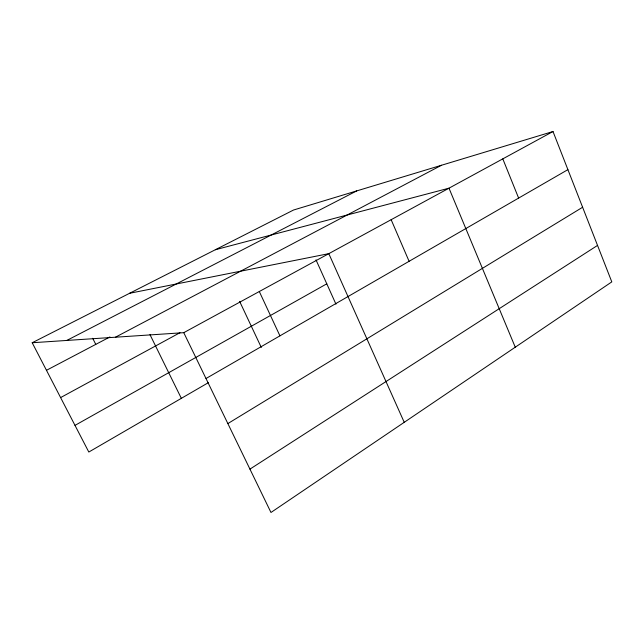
<?xml version="1.0" encoding="UTF-8"?>
<svg xmlns="http://www.w3.org/2000/svg" width="644" height="644" viewBox="0 0 644 644"><rect width="100%" height="100%" fill="white"/><g stroke="black" fill="none" stroke-linecap="round" stroke-linejoin="round"><path stroke-width="0.97" d="M249.944 469.122L597.535 245.412M227.855 423.583L582.619 207.255M208.31 382.697L88.808 452.04L32.2 342.745L293.551 210.016L553.003 131.521L611.8 281.887L270.971 512.479L183.765 332.674L32.2 342.745M206 378.519L567.903 169.646M75.002 425.378L326.79 283.819M60.608 397.589L180.014 332.674M183.765 332.674L553.003 131.521M115.429 337.214L441.462 165.267M46.473 370.3L109.923 336.941M66.767 340.451L356.704 190.914M215.346 249.735L448.989 188.185L515.256 347.205M129.613 293.278L328.81 253.656L404.231 422.319M92.696 338.285L95.771 344.379M149.963 334.598L181.342 398.346M239.632 301.376L261.303 347.454M259.307 291.515L279.931 335.846M315.995 259.854L335.959 304.169M391.149 219.701L409.093 261.303M502.803 158.867L518.621 198.086"/></g></svg>
